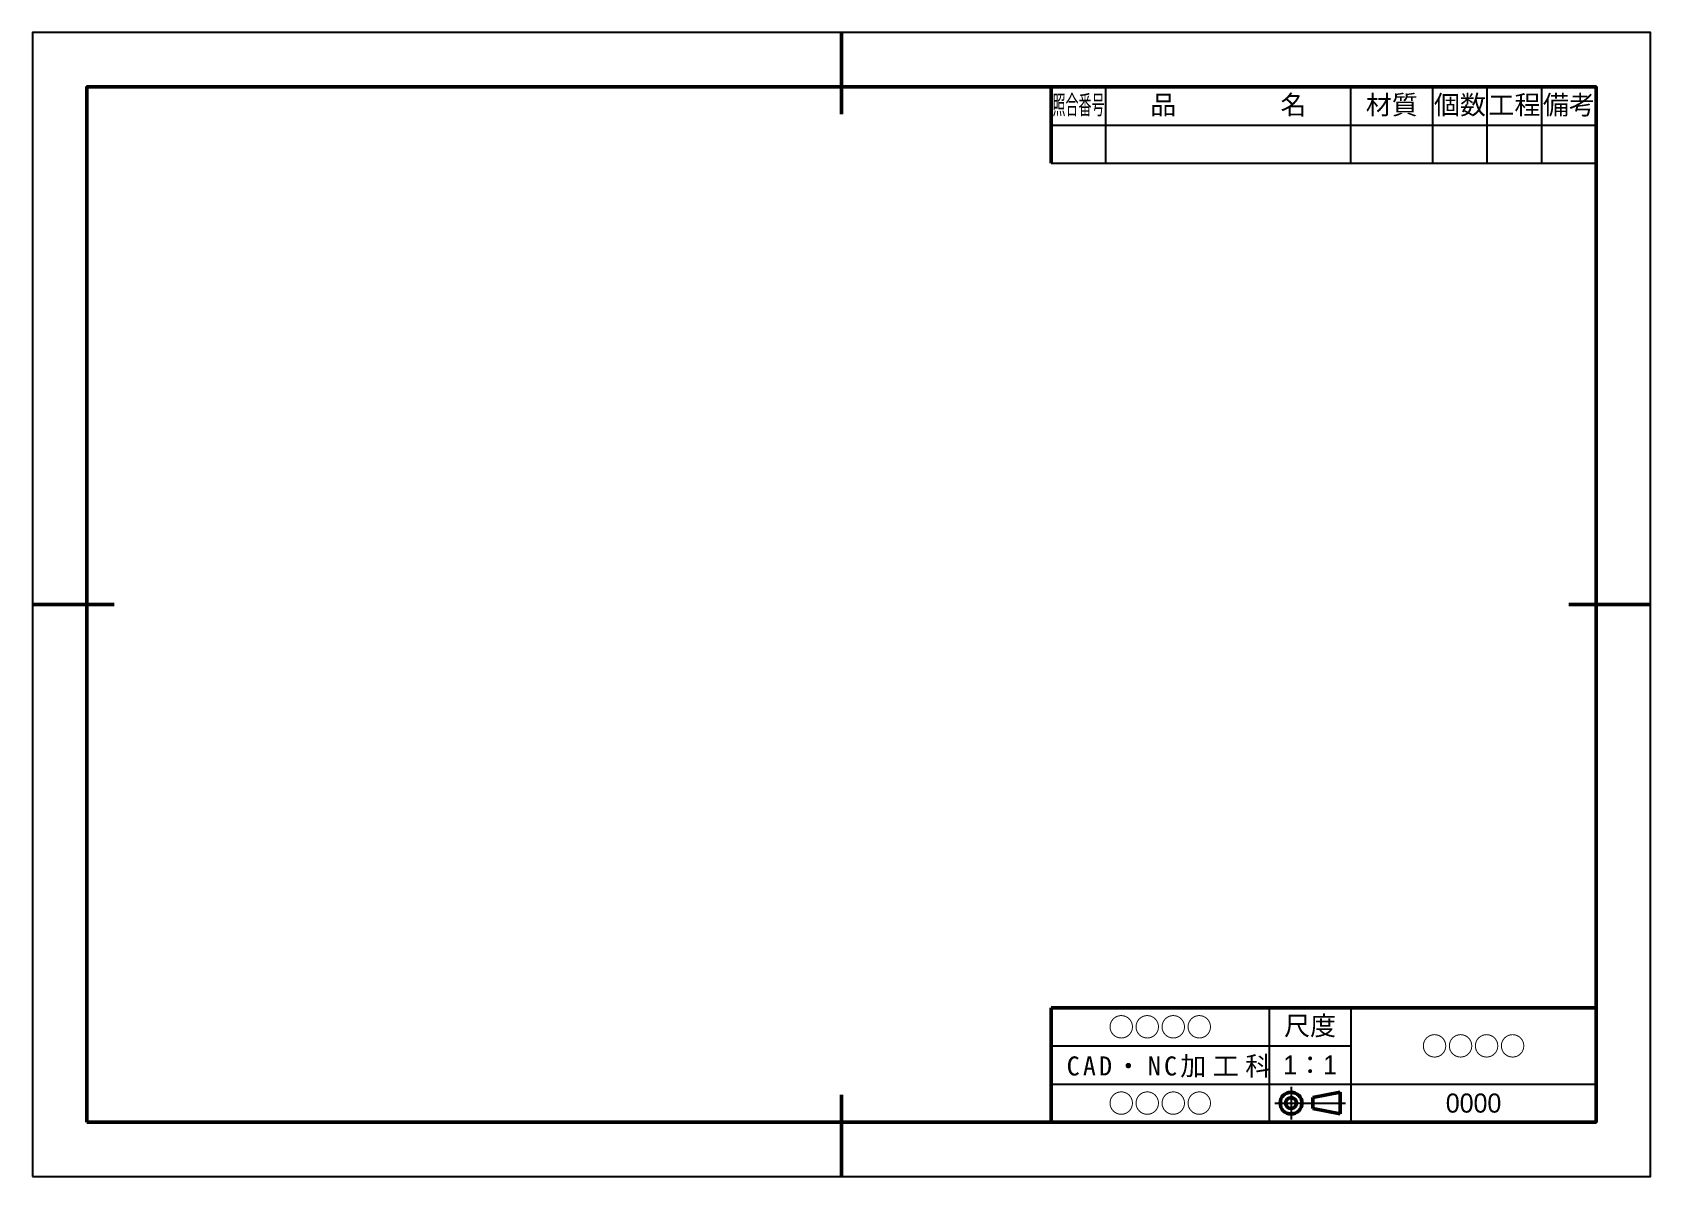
# Paper-space layout 'A4横' of a CAD drawing. Header units: millimetres. Extents: x 54 to 351, y 41 to 251.
import ezdxf
from ezdxf.enums import TextEntityAlignment as Align

# ---------------------------------------------------------------- set-up
doc = ezdxf.new("R2010")
doc.units = ezdxf.units.MM
doc.linetypes.add('CENTER2', pattern=[28.575, 19.05, -3.175, 3.175, -3.175])
doc.layers.get('0').update_dxf_attribs({"lineweight": 25})
for name, color, linetype, lineweight in [('01外径線', 7, 'Continuous', 50), ('02図枠', 7, 'Continuous', 50), ('03細線', 6, 'Continuous', 25), ('05中心線', 1, 'CENTER2', 25), ('08注記', 7, 'Continuous', 25)]:
    doc.layers.add(name, color=color, linetype=linetype, lineweight=lineweight)
doc.styles.add('MSゴシック-3.5', font='MS Gothic.ttf')
doc.styles.add('横文字', font='MS PGothic.ttf')

# ---------------------------------------------------------------- blocks, each defined once
blk = doc.blocks.new('図枠Ａ４(横)')
blk.add_lwpolyline([(0, 0), (297, 0), (297, 210), (0, 210)], close=True)
at = {"layer": '01外径線'}
for p, q in [((235, 14.5), (240, 15.5)), ((240, 15.5), (240, 11.5)), ((235, 14.5), (235, 12.5)), ((235, 12.5), (240, 11.5))]:
    blk.add_line(p, q, dxfattribs=at)
for radius in [2, 1]:
    blk.add_circle((231, 13.5), radius, dxfattribs=at)
at = {"layer": '02図枠'}
for p, q in [((148.5, 210), (148.5, 195)), ((187, 186), (187, 200)), ((0, 105), (15, 105)), ((297, 105), (282, 105)), ((187, 31), (287, 31)), ((187, 31), (187, 10)), ((148.5, 0), (148.5, 15))]:
    blk.add_line(p, q, dxfattribs=at)
blk.add_lwpolyline([(10, 10), (287, 10), (287, 200), (10, 200)], close=True, dxfattribs=at)
at = {"layer": '03細線'}
for p, q in [((197, 186), (197, 200)), ((242, 186), (242, 200)), ((257, 186), (257, 200)), ((267, 186), (267, 200)), ((277, 186), (277, 200)), ((187, 193), (287, 193)), ((187, 186), (287, 186)), ((227, 31), (227, 10)), ((242, 31), (242, 10)), ((187, 24), (242, 24)), ((187, 17), (287, 17))]:
    blk.add_line(p, q, dxfattribs=at)
at = {"layer": '05中心線'}
for p, q in [((231, 16.5), (231, 10.5)), ((228, 13.5), (241, 13.5))]:
    blk.add_line(p, q, dxfattribs=at)
at = {"style": '横文字'}
for tag, p in [('作成日', (207, 27.5)), ('図名（名称）', (264.5, 24)), ('尺度', (234.5, 20.5)), ('氏名', (207, 13.5)), ('図番', (264.5, 13.5))]:
    blk.add_attdef(tag, text='', height=3.5, dxfattribs=at).set_placement(p, align=Align.MIDDLE)
at = {"layer": '08注記', "char_height": 3.5, "attachment_point": 5, "style": 'MSゴシック-3.5'}
for s, width, insert in [('{\\W0.5;照合番号}', 9.8766, (192, 196.5)), ('品\u3000\u3000\u3000\u3000名', 44.8824, (219.5, 196.5)), ('材質', 14.9718, (249.5, 196.5)), ('個数', 9.9821, (262, 196.5)), ('工程', 9.9821, (272, 196.5)), ('備考', 9.9821, (282, 196.5)), ('尺度', 14.6572, (234.5, 27.5)), ('{\\T1.25;CAD・NC加工科}', 47.6298, (209.2, 20.12))]:
    blk.add_mtext_dynamic_manual_height_columns(s, width=width, gutter_width=17.5, heights=[0], dxfattribs=dict(at, insert=insert))

psp = doc.layouts.new('A4横')

# ---------------------------------------------------------------- block references
psp.add_blockref('図枠Ａ４(横)', (54.11, 40.69)).add_auto_attribs({'尺度': '1：1', '氏名': '○○○○', '作成日': '○○○○', '図名（名称）': '○○○○', '図番': '0000'})

doc.saveas('drawing.dxf')
